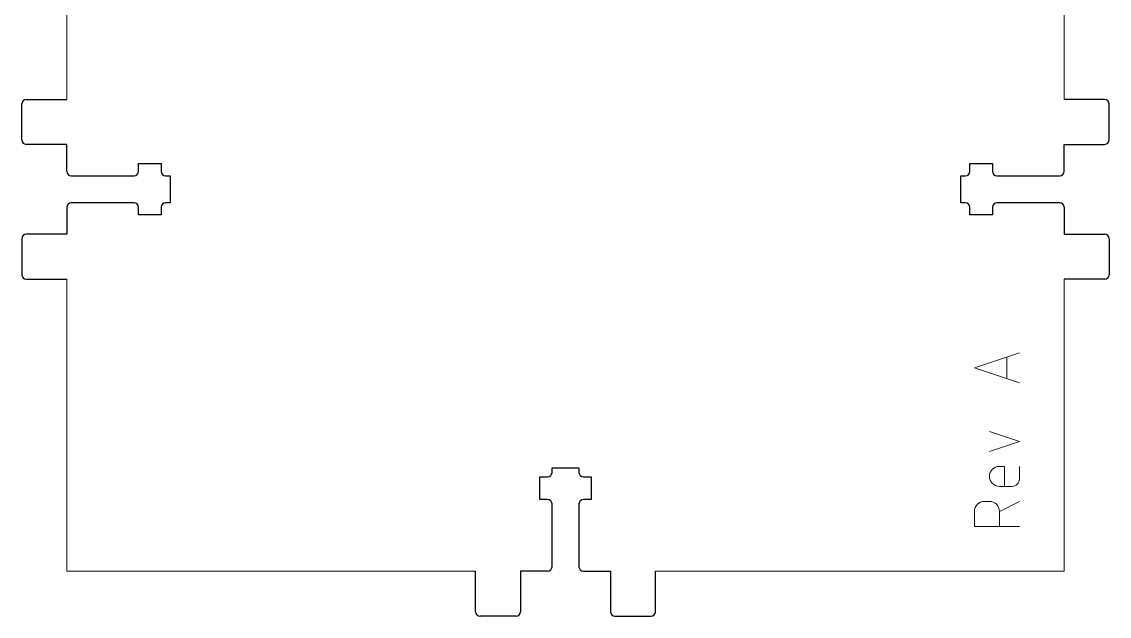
# Model space of a CAD drawing. Header units: millimetres. Extents: x 0 to 1730, y 0 to 300.
# Drawn here: x 619.5 to 740.5, y 2.5 to 68.6 of the extents above; entities that cross this region are included whole.
import ezdxf

# ---------------------------------------------------------------- set-up
doc = ezdxf.new("R2010")
doc.units = ezdxf.units.MM
doc.layers.get('0').update_dxf_attribs({"linetype": 'CONTINUOUS', "lineweight": 25, "true_color": 0x000000})
doc.layers.add('Etch', color=1, linetype='CONTINUOUS', lineweight=0, true_color=0xff0000)
doc.layers.add('Front', color=7, linetype='CONTINUOUS', lineweight=0, true_color=0x000000)

msp = doc.modelspace()

# ---------------------------------------------------------------- linework, layer by layer
for p, q in [((619.5, 55.5), (619.5, 59.5)), ((620, 60), (624.5, 60)), ((740, 60), (735.5, 60)), ((740.5, 55.5), (740.5, 59.5)), ((624.5, 55), (620, 55)), ((624.5, 52), (624.5, 55)), ((735.5, 52), (735.5, 55)), ((735.5, 55), (740, 55)), ((632.5, 52.86), (635, 52.86)), ((632.5, 52), (632.5, 52.86)), ((635, 52.86), (635, 52)), ((725, 52), (725, 52.86)), ((725, 52.86), (727.5, 52.86)), ((727.5, 52.86), (727.5, 52)), ((625, 51.5), (632, 51.5)), ((635.5, 51.5), (636, 51.5)), ((636, 51.5), (636, 48.5)), ((724, 48.5), (724, 51.5)), ((724, 51.5), (724.5, 51.5)), ((728, 51.5), (735, 51.5)), ((632, 48.5), (625, 48.5)), ((636, 48.5), (635.5, 48.5)), ((724.5, 48.5), (724, 48.5)), ((735, 48.5), (728, 48.5)), ((624.5, 48), (624.5, 45)), ((632.5, 47.14), (632.5, 48)), ((635, 48), (635, 47.14)), ((725, 47.14), (725, 48)), ((727.5, 48), (727.5, 47.14)), ((735.5, 48), (735.5, 45)), ((635, 47.14), (632.5, 47.14)), ((727.5, 47.14), (725, 47.14)), ((624.5, 45), (620, 45)), ((735.5, 45), (740, 45)), ((619.5, 44.5), (619.5, 40.5)), ((740.5, 44.5), (740.5, 40.5)), ((620, 40), (624.5, 40)), ((740, 40), (735.5, 40)), ((678.5, 19), (681.5, 19)), ((678.5, 18.5), (678.5, 19)), ((681.5, 19), (681.5, 18.5)), ((677.14, 18), (678, 18)), ((677.14, 15.5), (677.14, 18)), ((682, 18), (682.86, 18)), ((682.86, 18), (682.86, 15.5)), ((678, 15.5), (677.14, 15.5)), ((678.5, 8), (678.5, 15)), ((681.5, 15), (681.5, 8)), ((682.86, 15.5), (682, 15.5)), ((670, 3), (670, 7.5)), ((675, 7.5), (675, 3)), ((678, 7.5), (675, 7.5)), ((682, 7.5), (685, 7.5)), ((685, 7.5), (685, 3)), ((690, 3), (690, 7.5)), ((674.5, 2.5), (670.5, 2.5)), ((685.5, 2.5), (689.5, 2.5))]:
    msp.add_line(p, q)
for centre, start, end in [((620, 59.5), 90, 180), ((740, 59.5), 360, 90), ((620, 55.5), 180, 270), ((740, 55.5), 270, 360), ((625, 52), 180, 270), ((632, 52), 270, 0), ((635.5, 52), 180, 270), ((724.5, 52), 270, 360), ((728, 52), 180, 270), ((735, 52), 270, 360), ((625, 48), 90, 180), ((632, 48), 0, 90), ((635.5, 48), 90, 180), ((724.5, 48), 360, 90), ((728, 48), 90, 180), ((735, 48), 0, 90), ((620, 44.5), 90, 180), ((740, 44.5), 360, 90), ((620, 40.5), 180, 270), ((740, 40.5), 270, 360), ((678, 18.5), 270, 0), ((682, 18.5), 180, 270), ((678, 15), 360, 90), ((682, 15), 90, 180), ((678, 8), 270, 0), ((682, 8), 180, 270), ((670.5, 3), 180, 270), ((674.5, 3), 270, 0), ((685.5, 3), 180, 270), ((689.5, 3), 270, 0)]:
    msp.add_arc(centre, 0.5, start, end)
at = {"layer": 'Etch'}
for p, q in [((725.5, 30.14), (730.5, 31.81)), ((729.11, 28.94), (729.11, 31.34)), ((730.5, 28.47), (725.5, 30.14)), ((730.5, 21.94), (727.17, 23.06)), ((727.17, 20.83), (730.5, 21.94)), ((728.83, 19.17), (728.28, 19.17)), ((728.83, 16.94), (728.83, 19.17)), ((730.5, 17.78), (730.5, 19.17)), ((728.28, 16.94), (729.67, 16.94)), ((726.61, 15.28), (727.17, 15.28)), ((728.28, 14.17), (730.5, 15.28)), ((725.5, 12.5), (725.5, 14.17)), ((728.28, 14.17), (728.28, 12.5)), ((730.5, 12.5), (725.5, 12.5))]:
    msp.add_line(p, q, dxfattribs=at)
for centre, radius, start, end in [((728.28, 18.06), 1.11, 90, 270), ((729.67, 17.78), 0.833, 270, 360), ((726.61, 14.17), 1.11, 90, 180), ((727.17, 14.17), 1.11, 360, 90)]:
    msp.add_arc(centre, radius, start, end, dxfattribs=at)
at = {"layer": 'Front'}
for p, q in [((624.5, 60), (624.5, 240)), ((735.5, 140), (735.5, 60)), ((624.5, 7.5), (624.5, 40)), ((735.5, 40), (735.5, 7.5)), ((624.5, 7.5), (670, 7.5)), ((690, 7.5), (735.5, 7.5))]:
    msp.add_line(p, q, dxfattribs=at)

doc.saveas('drawing.dxf')
